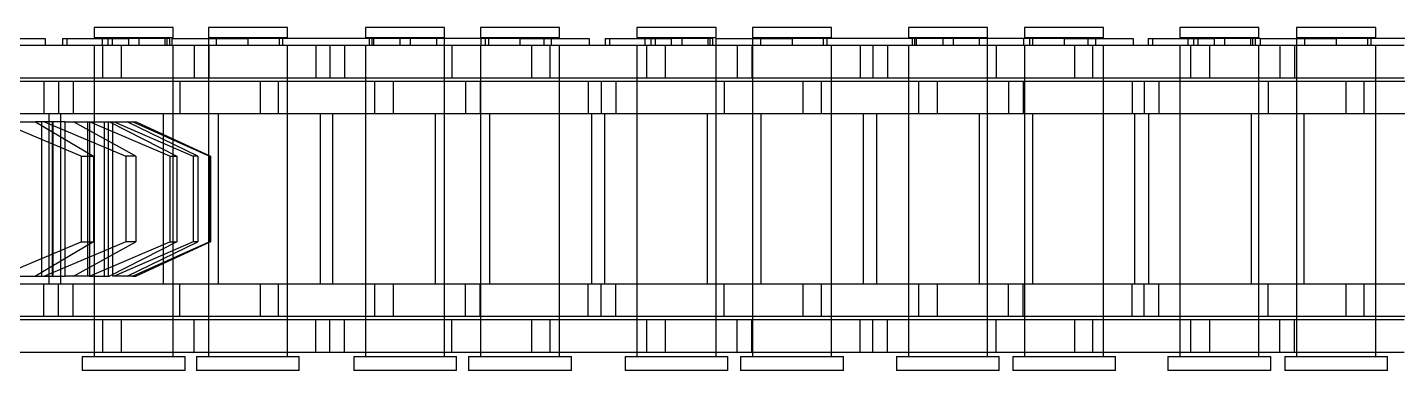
# Model space of a CAD drawing. Header units: metres. Extents: x 0 to 21025, y 0 to 14850.
# Drawn here: x 2148.9 to 2212.8, y 9293.4 to 9309.4 of the extents above; entities that cross this region are included whole.
import ezdxf

# ---------------------------------------------------------------- set-up
doc = ezdxf.new("R2010")
doc.units = ezdxf.units.M
doc.header["$LTSCALE"] = 25
doc.linetypes.add('HIDDEN2', pattern=[4.7625, 3.175, -1.5875])
doc.layers.add('ST1', color=7, linetype='HIDDEN2')

msp = doc.modelspace()

# ---------------------------------------------------------------- linework, layer by layer
at = {"layer": 'ST1'}
for p, q in [((2155.69, 9309.384), (2152, 9309.384)), ((2152, 9309.384), (2152, 9308.91)), ((2155.69, 9308.91), (2155.69, 9309.384)), ((2161.024, 9309.384), (2157.334, 9309.384)), ((2157.334, 9309.384), (2157.334, 9308.91)), ((2161.024, 9308.91), (2161.024, 9309.384)), ((2168.36, 9309.384), (2164.67, 9309.384)), ((2164.67, 9309.384), (2164.67, 9308.91)), ((2168.36, 9308.91), (2168.36, 9309.384)), ((2173.724, 9309.384), (2170.034, 9309.384)), ((2170.034, 9309.384), (2170.034, 9308.91)), ((2173.724, 9308.91), (2173.724, 9309.384)), ((2181.03, 9309.384), (2177.34, 9309.384)), ((2177.34, 9309.384), (2177.34, 9308.91)), ((2181.03, 9308.91), (2181.03, 9309.384)), ((2186.424, 9309.384), (2182.734, 9309.384)), ((2182.734, 9309.384), (2182.734, 9308.91)), ((2186.424, 9308.91), (2186.424, 9309.384)), ((2193.7, 9309.384), (2190.01, 9309.384)), ((2190.01, 9309.384), (2190.01, 9308.91)), ((2193.7, 9308.91), (2193.7, 9309.384)), ((2199.124, 9309.384), (2195.434, 9309.384)), ((2195.434, 9309.384), (2195.434, 9308.91)), ((2199.124, 9308.91), (2199.124, 9309.384)), ((2206.37, 9309.384), (2202.68, 9309.384)), ((2202.68, 9309.384), (2202.68, 9308.91)), ((2206.37, 9308.91), (2206.37, 9309.384)), ((2211.824, 9309.384), (2208.134, 9309.384)), ((2208.134, 9309.384), (2208.134, 9308.91)), ((2211.824, 9308.91), (2211.824, 9309.384)), ((2152.399, 9308.541), (2143.304, 9308.541)), ((2146.479, 9308.873), (2149.71, 9308.873)), ((2149.71, 9308.873), (2149.71, 9308.541)), ((2150.521, 9308.873), (2150.521, 9308.541)), ((2150.521, 9308.873), (2153.601, 9308.873)), ((2150.723, 9308.873), (2150.723, 9308.541)), ((2152, 9308.91), (2155.686, 9308.91)), ((2152, 9308.541), (2152, 9307.021)), ((2152, 9308.541), (2152, 9294.042)), ((2152.369, 9308.91), (2152.369, 9308.541)), ((2153.259, 9308.541), (2152.399, 9308.541)), ((2152.399, 9307.021), (2152.399, 9308.541)), ((2152.64, 9308.873), (2152.64, 9308.541)), ((2152.842, 9308.873), (2152.842, 9308.541)), ((2162.354, 9308.541), (2153.259, 9308.541)), ((2153.259, 9308.541), (2153.259, 9307.021)), ((2153.601, 9308.873), (2153.601, 9308.541)), ((2155.521, 9308.873), (2153.601, 9308.873)), ((2154.089, 9308.873), (2154.089, 9308.541)), ((2155.321, 9308.541), (2155.321, 9308.91)), ((2155.4, 9308.873), (2155.4, 9308.541)), ((2155.521, 9308.873), (2155.521, 9308.541)), ((2155.627, 9308.873), (2159.179, 9308.873)), ((2155.627, 9308.873), (2155.627, 9308.541)), ((2155.686, 9308.91), (2155.69, 9308.91)), ((2155.69, 9307.021), (2155.69, 9308.541)), ((2155.69, 9294.042), (2155.69, 9308.541)), ((2156.67, 9308.541), (2156.67, 9307.021)), ((2157.334, 9308.91), (2161.024, 9308.91)), ((2157.334, 9308.873), (2157.334, 9307.021)), ((2157.334, 9308.541), (2157.334, 9294.042)), ((2157.356, 9308.541), (2157.356, 9307.021)), ((2157.703, 9308.91), (2157.703, 9308.541)), ((2159.179, 9308.873), (2159.179, 9308.541)), ((2171.879, 9308.873), (2159.179, 9308.873)), ((2160.655, 9308.541), (2160.655, 9308.91)), ((2160.798, 9308.873), (2160.798, 9308.541)), ((2161.024, 9307.021), (2161.024, 9308.541)), ((2161.024, 9294.042), (2161.024, 9308.541)), ((2162.354, 9308.541), (2162.354, 9307.021)), ((2168.704, 9308.541), (2162.354, 9308.541)), ((2163.005, 9308.541), (2163.005, 9307.021)), ((2163.691, 9308.541), (2163.691, 9307.021)), ((2164.67, 9308.91), (2168.356, 9308.91)), ((2164.67, 9308.541), (2164.67, 9307.021)), ((2164.67, 9308.541), (2164.67, 9294.042)), ((2164.839, 9308.873), (2164.839, 9308.541)), ((2164.961, 9308.873), (2164.961, 9308.541)), ((2165.039, 9308.91), (2165.039, 9308.541)), ((2166.271, 9308.873), (2166.271, 9308.541)), ((2166.759, 9308.873), (2166.759, 9308.541)), ((2167.991, 9308.541), (2167.991, 9308.91)), ((2168.356, 9308.91), (2168.36, 9308.91)), ((2168.36, 9307.021), (2168.36, 9308.873)), ((2168.36, 9294.042), (2168.36, 9308.541)), ((2168.704, 9308.541), (2168.704, 9307.021)), ((2177.799, 9308.541), (2168.704, 9308.541)), ((2170.034, 9308.91), (2173.724, 9308.91)), ((2170.034, 9308.541), (2170.034, 9307.021)), ((2170.034, 9308.541), (2170.034, 9294.042)), ((2170.067, 9308.541), (2170.067, 9308.873)), ((2170.26, 9308.873), (2170.26, 9308.541)), ((2170.403, 9308.91), (2170.403, 9308.541)), ((2171.879, 9308.873), (2171.879, 9308.541)), ((2171.879, 9308.873), (2175.11, 9308.873)), ((2172.435, 9307.021), (2172.435, 9308.541)), ((2172.986, 9308.873), (2172.986, 9308.541)), ((2173.265, 9308.541), (2173.265, 9307.021)), ((2173.355, 9308.541), (2173.355, 9308.91)), ((2173.724, 9307.021), (2173.724, 9308.541)), ((2173.724, 9294.042), (2173.724, 9308.541)), ((2175.11, 9308.873), (2175.11, 9308.541)), ((2175.861, 9308.873), (2175.861, 9308.541)), ((2175.861, 9308.873), (2178.941, 9308.873)), ((2176.063, 9308.873), (2176.063, 9308.541)), ((2177.34, 9308.91), (2181.026, 9308.91)), ((2177.34, 9308.541), (2177.34, 9307.021)), ((2177.34, 9308.541), (2177.34, 9294.042)), ((2177.709, 9308.91), (2177.709, 9308.541)), ((2178.659, 9308.541), (2177.799, 9308.541)), ((2177.799, 9307.021), (2177.799, 9308.541)), ((2177.98, 9308.873), (2177.98, 9308.541)), ((2178.182, 9308.873), (2178.182, 9308.541)), ((2187.754, 9308.541), (2178.659, 9308.541)), ((2178.659, 9308.541), (2178.659, 9307.021)), ((2178.941, 9308.873), (2178.941, 9308.541)), ((2180.861, 9308.873), (2178.941, 9308.873)), ((2179.429, 9308.873), (2179.429, 9308.541)), ((2180.661, 9308.541), (2180.661, 9308.91)), ((2180.74, 9308.873), (2180.74, 9308.541)), ((2180.861, 9308.873), (2180.861, 9308.541)), ((2181.026, 9308.91), (2181.03, 9308.91)), ((2181.027, 9308.873), (2184.579, 9308.873)), ((2181.027, 9308.873), (2181.027, 9308.541)), ((2181.03, 9307.021), (2181.03, 9308.541)), ((2181.03, 9294.042), (2181.03, 9308.541)), ((2182.01, 9308.541), (2182.01, 9307.021)), ((2182.696, 9308.541), (2182.696, 9307.021)), ((2182.734, 9308.91), (2186.424, 9308.91)), ((2182.734, 9308.873), (2182.734, 9307.021)), ((2182.734, 9308.541), (2182.734, 9294.042)), ((2183.103, 9308.91), (2183.103, 9308.541)), ((2184.579, 9308.873), (2184.579, 9308.541)), ((2197.279, 9308.873), (2184.579, 9308.873)), ((2186.055, 9308.541), (2186.055, 9308.91)), ((2186.198, 9308.873), (2186.198, 9308.541)), ((2186.424, 9307.021), (2186.424, 9308.541)), ((2186.424, 9294.042), (2186.424, 9308.541)), ((2187.754, 9308.541), (2187.754, 9307.021)), ((2194.104, 9308.541), (2187.754, 9308.541)), ((2188.345, 9308.541), (2188.345, 9307.021)), ((2189.031, 9308.541), (2189.031, 9307.021)), ((2190.01, 9308.91), (2193.696, 9308.91)), ((2190.01, 9308.541), (2190.01, 9307.021)), ((2190.01, 9308.541), (2190.01, 9294.042)), ((2190.179, 9308.873), (2190.179, 9308.541)), ((2190.301, 9308.873), (2190.301, 9308.541)), ((2190.379, 9308.91), (2190.379, 9308.541)), ((2191.611, 9308.873), (2191.611, 9308.541)), ((2192.099, 9308.873), (2192.099, 9308.541)), ((2193.331, 9308.541), (2193.331, 9308.91)), ((2193.696, 9308.91), (2193.7, 9308.91)), ((2193.7, 9307.021), (2193.7, 9308.873)), ((2193.7, 9294.042), (2193.7, 9308.541)), ((2194.104, 9308.541), (2194.104, 9307.021)), ((2203.199, 9308.541), (2194.104, 9308.541)), ((2195.407, 9308.541), (2195.407, 9308.873)), ((2195.434, 9308.91), (2199.124, 9308.91)), ((2195.434, 9308.541), (2195.434, 9307.021)), ((2195.434, 9308.541), (2195.434, 9294.042)), ((2195.66, 9308.873), (2195.66, 9308.541)), ((2195.803, 9308.91), (2195.803, 9308.541)), ((2197.279, 9308.873), (2197.279, 9308.541)), ((2197.279, 9308.873), (2200.51, 9308.873)), ((2197.775, 9307.021), (2197.775, 9308.541)), ((2198.386, 9308.873), (2198.386, 9308.541)), ((2198.605, 9308.541), (2198.605, 9307.021)), ((2198.755, 9308.541), (2198.755, 9308.91)), ((2199.124, 9307.021), (2199.124, 9308.541)), ((2199.124, 9294.042), (2199.124, 9308.541)), ((2200.51, 9308.873), (2200.51, 9308.541)), ((2201.201, 9308.873), (2201.201, 9308.541)), ((2201.201, 9308.873), (2204.281, 9308.873)), ((2201.404, 9308.873), (2201.404, 9308.541)), ((2202.68, 9308.91), (2206.366, 9308.91)), ((2202.68, 9308.541), (2202.68, 9307.021)), ((2202.68, 9308.541), (2202.68, 9294.042)), ((2203.049, 9308.91), (2203.049, 9308.541)), ((2204.059, 9308.541), (2203.199, 9308.541)), ((2203.199, 9307.021), (2203.199, 9308.541)), ((2203.32, 9308.873), (2203.32, 9308.541)), ((2203.522, 9308.873), (2203.522, 9308.541)), ((2213.154, 9308.541), (2204.059, 9308.541)), ((2204.059, 9308.541), (2204.059, 9307.021)), ((2204.281, 9308.873), (2204.281, 9308.541)), ((2206.427, 9308.873), (2204.281, 9308.873)), ((2204.769, 9308.873), (2204.769, 9308.541)), ((2206.001, 9308.541), (2206.001, 9308.91)), ((2206.08, 9308.873), (2206.08, 9308.541)), ((2206.201, 9308.873), (2206.201, 9308.541)), ((2206.366, 9308.91), (2206.37, 9308.91)), ((2206.37, 9307.021), (2206.37, 9308.541)), ((2206.37, 9294.042), (2206.37, 9308.541)), ((2206.427, 9308.873), (2209.979, 9308.873)), ((2206.427, 9308.873), (2206.427, 9308.541)), ((2207.35, 9308.541), (2207.35, 9307.021)), ((2208.036, 9308.541), (2208.036, 9307.021)), ((2208.134, 9308.91), (2211.824, 9308.91)), ((2208.134, 9308.873), (2208.134, 9307.021)), ((2208.134, 9308.541), (2208.134, 9294.042)), ((2208.503, 9308.91), (2208.503, 9308.541)), ((2209.979, 9308.873), (2209.979, 9308.541)), ((2222.679, 9308.873), (2209.979, 9308.873)), ((2211.455, 9308.541), (2211.455, 9308.91)), ((2211.598, 9308.873), (2211.598, 9308.541)), ((2211.824, 9307.021), (2211.824, 9308.541)), ((2211.824, 9294.042), (2211.824, 9308.541)), ((2149.654, 9306.869), (2140.559, 9306.869)), ((2152.399, 9307.021), (2143.304, 9307.021)), ((2149.654, 9306.869), (2149.654, 9305.349)), ((2156.004, 9306.869), (2149.654, 9306.869)), ((2150.335, 9306.869), (2150.335, 9305.349)), ((2151.021, 9306.869), (2151.021, 9305.349)), ((2152, 9306.869), (2152, 9305.349)), ((2153.259, 9307.021), (2152.399, 9307.021)), ((2162.354, 9307.021), (2153.259, 9307.021)), ((2155.69, 9305.349), (2155.69, 9306.869)), ((2156.004, 9306.869), (2156.004, 9305.349)), ((2165.099, 9306.869), (2156.004, 9306.869)), ((2157.334, 9306.869), (2157.334, 9305.349)), ((2159.765, 9305.349), (2159.765, 9306.869)), ((2160.595, 9306.869), (2160.595, 9305.349)), ((2161.024, 9305.349), (2161.024, 9306.869)), ((2168.704, 9307.021), (2162.354, 9307.021)), ((2164.67, 9306.869), (2164.67, 9305.349)), ((2165.959, 9306.869), (2165.099, 9306.869)), ((2165.099, 9305.349), (2165.099, 9306.869)), ((2175.054, 9306.869), (2165.959, 9306.869)), ((2165.959, 9306.869), (2165.959, 9305.349)), ((2168.36, 9305.349), (2168.36, 9306.869)), ((2177.799, 9307.021), (2168.704, 9307.021)), ((2169.34, 9306.869), (2169.34, 9305.349)), ((2170.026, 9306.869), (2170.026, 9305.349)), ((2170.034, 9306.869), (2170.034, 9305.349)), ((2173.724, 9305.349), (2173.724, 9306.869)), ((2175.054, 9306.869), (2175.054, 9305.349)), ((2181.404, 9306.869), (2175.054, 9306.869)), ((2175.675, 9306.869), (2175.675, 9305.349)), ((2176.361, 9306.869), (2176.361, 9305.349)), ((2177.34, 9306.869), (2177.34, 9305.349)), ((2178.659, 9307.021), (2177.799, 9307.021)), ((2187.754, 9307.021), (2178.659, 9307.021)), ((2181.03, 9305.349), (2181.03, 9306.869)), ((2181.404, 9306.869), (2181.404, 9305.349)), ((2190.499, 9306.869), (2181.404, 9306.869)), ((2182.734, 9306.869), (2182.734, 9305.349)), ((2185.105, 9305.349), (2185.105, 9306.869)), ((2185.935, 9306.869), (2185.935, 9305.349)), ((2186.424, 9305.349), (2186.424, 9306.869)), ((2194.104, 9307.021), (2187.754, 9307.021)), ((2190.01, 9306.869), (2190.01, 9305.349)), ((2191.359, 9306.869), (2190.499, 9306.869)), ((2190.499, 9305.349), (2190.499, 9306.869)), ((2200.454, 9306.869), (2191.359, 9306.869)), ((2191.359, 9306.869), (2191.359, 9305.349)), ((2193.7, 9305.349), (2193.7, 9306.869)), ((2203.199, 9307.021), (2194.104, 9307.021)), ((2194.68, 9306.869), (2194.68, 9305.349)), ((2195.366, 9306.869), (2195.366, 9305.349)), ((2195.434, 9306.869), (2195.434, 9305.349)), ((2199.124, 9305.349), (2199.124, 9306.869)), ((2200.454, 9306.869), (2200.454, 9305.349)), ((2206.804, 9306.869), (2200.454, 9306.869)), ((2201.015, 9306.869), (2201.015, 9305.349)), ((2201.701, 9306.869), (2201.701, 9305.349)), ((2202.68, 9306.869), (2202.68, 9305.349)), ((2204.059, 9307.021), (2203.199, 9307.021)), ((2213.154, 9307.021), (2204.059, 9307.021)), ((2206.37, 9305.349), (2206.37, 9306.869)), ((2206.804, 9306.869), (2206.804, 9305.349)), ((2215.899, 9306.869), (2206.804, 9306.869)), ((2208.134, 9306.869), (2208.134, 9305.349)), ((2210.445, 9305.349), (2210.445, 9306.869)), ((2211.275, 9306.869), (2211.275, 9305.349)), ((2211.824, 9305.349), (2211.824, 9306.869)), ((2149.654, 9305.349), (2140.559, 9305.349)), ((2156.004, 9305.349), (2149.654, 9305.349)), ((2149.885, 9305.349), (2149.885, 9297.419)), ((2150.439, 9297.419), (2150.439, 9305.349)), ((2152, 9305.349), (2152, 9297.419)), ((2155.219, 9305.349), (2155.219, 9297.419)), ((2155.69, 9297.419), (2155.69, 9305.349)), ((2165.099, 9305.349), (2156.004, 9305.349)), ((2157.334, 9305.349), (2157.334, 9297.419)), ((2157.805, 9297.419), (2157.805, 9305.349)), ((2161.024, 9297.419), (2161.024, 9305.349)), ((2162.555, 9305.349), (2162.555, 9297.419)), ((2163.139, 9297.419), (2163.139, 9305.349)), ((2164.67, 9305.349), (2164.67, 9297.419)), ((2165.959, 9305.349), (2165.099, 9305.349)), ((2175.054, 9305.349), (2165.959, 9305.349)), ((2167.919, 9305.349), (2167.919, 9297.419)), ((2168.36, 9297.419), (2168.36, 9305.349)), ((2170.034, 9305.349), (2170.034, 9297.419)), ((2170.475, 9297.419), (2170.475, 9305.349)), ((2173.724, 9297.419), (2173.724, 9305.349)), ((2181.404, 9305.349), (2175.054, 9305.349)), ((2175.225, 9305.349), (2175.225, 9297.419)), ((2175.839, 9297.419), (2175.839, 9305.349)), ((2177.34, 9305.349), (2177.34, 9297.419)), ((2180.619, 9305.349), (2180.619, 9297.419)), ((2181.03, 9297.419), (2181.03, 9305.349)), ((2190.499, 9305.349), (2181.404, 9305.349)), ((2182.734, 9305.349), (2182.734, 9297.419)), ((2183.145, 9297.419), (2183.145, 9305.349)), ((2186.424, 9297.419), (2186.424, 9305.349)), ((2187.895, 9305.349), (2187.895, 9297.419)), ((2188.539, 9297.419), (2188.539, 9305.349)), ((2190.01, 9305.349), (2190.01, 9297.419)), ((2191.359, 9305.349), (2190.499, 9305.349)), ((2200.454, 9305.349), (2191.359, 9305.349)), ((2193.319, 9305.349), (2193.319, 9297.419)), ((2193.7, 9297.419), (2193.7, 9305.349)), ((2195.434, 9305.349), (2195.434, 9297.419)), ((2195.815, 9297.419), (2195.815, 9305.349)), ((2199.124, 9297.419), (2199.124, 9305.349)), ((2206.804, 9305.349), (2200.454, 9305.349)), ((2200.565, 9305.349), (2200.565, 9297.419)), ((2201.239, 9297.419), (2201.239, 9305.349)), ((2202.68, 9305.349), (2202.68, 9297.419)), ((2206.019, 9305.349), (2206.019, 9297.419)), ((2206.37, 9297.419), (2206.37, 9305.349)), ((2215.899, 9305.349), (2206.804, 9305.349)), ((2208.134, 9305.349), (2208.134, 9297.419)), ((2208.485, 9297.419), (2208.485, 9305.349)), ((2211.824, 9297.419), (2211.824, 9305.349)), ((2151.387, 9303.384), (2147.587, 9304.984)), ((2147.587, 9304.984), (2149.263, 9304.984)), ((2149.263, 9304.984), (2151.969, 9303.384)), ((2150.627, 9304.984), (2149.263, 9304.984)), ((2149.539, 9304.984), (2149.539, 9297.784)), ((2149.683, 9304.984), (2153.477, 9303.384)), ((2150.035, 9304.984), (2150.035, 9297.784)), ((2150.072, 9304.984), (2150.072, 9297.784)), ((2150.627, 9304.984), (2150.627, 9297.784)), ((2150.627, 9304.984), (2151.786, 9304.984)), ((2153.948, 9303.384), (2151.041, 9304.984)), ((2151.695, 9304.984), (2151.695, 9297.784)), ((2155.537, 9303.384), (2151.786, 9304.984)), ((2151.786, 9304.984), (2152.724, 9304.984)), ((2151.786, 9304.984), (2151.786, 9297.784)), ((2152.474, 9304.984), (2152.474, 9297.784)), ((2152.661, 9304.984), (2152.661, 9297.784)), ((2152.661, 9304.984), (2153.792, 9304.984)), ((2152.724, 9304.984), (2155.863, 9303.384)), ((2152.854, 9304.984), (2152.854, 9297.784)), ((2152.937, 9304.984), (2156.629, 9303.384)), ((2156.839, 9303.384), (2153.541, 9304.984)), ((2157.374, 9303.384), (2153.792, 9304.984)), ((2153.792, 9304.984), (2153.962, 9304.984)), ((2153.962, 9304.984), (2157.433, 9303.384)), ((2151.387, 9303.384), (2151.387, 9299.384)), ((2151.387, 9303.384), (2151.969, 9303.384)), ((2151.969, 9303.384), (2151.969, 9299.384)), ((2153.948, 9303.384), (2153.477, 9303.384)), ((2153.477, 9303.384), (2153.477, 9299.384)), ((2153.948, 9303.384), (2153.948, 9299.384)), ((2155.537, 9303.384), (2155.537, 9299.384)), ((2155.537, 9303.384), (2155.863, 9303.384)), ((2155.863, 9303.384), (2155.863, 9299.384)), ((2156.839, 9303.384), (2156.629, 9303.384)), ((2156.629, 9303.384), (2156.629, 9299.384)), ((2156.839, 9303.384), (2156.839, 9299.384)), ((2157.374, 9303.384), (2157.374, 9299.384)), ((2157.374, 9303.384), (2157.433, 9303.384)), ((2157.433, 9303.384), (2157.433, 9299.384)), ((2147.587, 9297.784), (2151.387, 9299.384)), ((2151.969, 9299.384), (2149.263, 9297.784)), ((2153.477, 9299.384), (2149.683, 9297.784)), ((2151.041, 9297.784), (2153.948, 9299.384)), ((2151.387, 9299.384), (2151.969, 9299.384)), ((2151.786, 9297.784), (2155.537, 9299.384)), ((2155.863, 9299.384), (2152.724, 9297.784)), ((2156.629, 9299.384), (2152.937, 9297.784)), ((2153.948, 9299.384), (2153.477, 9299.384)), ((2153.541, 9297.784), (2156.839, 9299.384)), ((2153.792, 9297.784), (2157.374, 9299.384)), ((2157.433, 9299.384), (2153.962, 9297.784)), ((2155.537, 9299.384), (2155.863, 9299.384)), ((2156.839, 9299.384), (2156.629, 9299.384)), ((2157.374, 9299.384), (2157.433, 9299.384)), ((2147.587, 9297.784), (2149.263, 9297.784)), ((2149.263, 9297.784), (2150.627, 9297.784)), ((2151.786, 9297.784), (2150.627, 9297.784)), ((2151.786, 9297.784), (2152.724, 9297.784)), ((2153.792, 9297.784), (2152.854, 9297.784)), ((2153.792, 9297.784), (2153.962, 9297.784)), ((2149.654, 9297.419), (2140.559, 9297.419)), ((2149.654, 9295.899), (2149.654, 9297.419)), ((2156.004, 9297.419), (2149.654, 9297.419)), ((2150.335, 9295.899), (2150.335, 9297.419)), ((2151.021, 9295.899), (2151.021, 9297.419)), ((2152, 9297.419), (2152, 9295.899)), ((2155.69, 9295.899), (2155.69, 9297.419)), ((2156.004, 9295.899), (2156.004, 9297.419)), ((2165.099, 9297.419), (2156.004, 9297.419)), ((2157.334, 9297.419), (2157.334, 9295.899)), ((2159.765, 9295.899), (2159.765, 9297.419)), ((2160.595, 9297.419), (2160.595, 9295.899)), ((2161.024, 9295.899), (2161.024, 9297.419)), ((2164.67, 9297.419), (2164.67, 9295.899)), ((2165.959, 9297.419), (2165.099, 9297.419)), ((2165.099, 9295.899), (2165.099, 9297.419)), ((2175.054, 9297.419), (2165.959, 9297.419)), ((2165.959, 9297.419), (2165.959, 9295.899)), ((2168.36, 9295.899), (2168.36, 9297.419)), ((2169.34, 9295.899), (2169.34, 9297.419)), ((2170.026, 9295.899), (2170.026, 9297.419)), ((2170.034, 9297.419), (2170.034, 9295.899)), ((2173.724, 9295.899), (2173.724, 9297.419)), ((2175.054, 9295.899), (2175.054, 9297.419)), ((2181.404, 9297.419), (2175.054, 9297.419)), ((2175.675, 9295.899), (2175.675, 9297.419)), ((2176.361, 9295.899), (2176.361, 9297.419)), ((2177.34, 9297.419), (2177.34, 9295.899)), ((2181.03, 9295.899), (2181.03, 9297.419)), ((2181.404, 9295.899), (2181.404, 9297.419)), ((2190.499, 9297.419), (2181.404, 9297.419)), ((2182.734, 9297.419), (2182.734, 9295.899)), ((2185.105, 9295.899), (2185.105, 9297.419)), ((2185.935, 9297.419), (2185.935, 9295.899)), ((2186.424, 9295.899), (2186.424, 9297.419)), ((2190.01, 9297.419), (2190.01, 9295.899)), ((2191.359, 9297.419), (2190.499, 9297.419)), ((2190.499, 9295.899), (2190.499, 9297.419)), ((2200.454, 9297.419), (2191.359, 9297.419)), ((2191.359, 9297.419), (2191.359, 9295.899)), ((2193.7, 9295.899), (2193.7, 9297.419)), ((2194.68, 9295.899), (2194.68, 9297.419)), ((2195.366, 9295.899), (2195.366, 9297.419)), ((2195.434, 9297.419), (2195.434, 9295.899)), ((2199.124, 9295.899), (2199.124, 9297.419)), ((2200.454, 9295.899), (2200.454, 9297.419)), ((2206.804, 9297.419), (2200.454, 9297.419)), ((2201.015, 9295.899), (2201.015, 9297.419)), ((2201.701, 9295.899), (2201.701, 9297.419)), ((2202.68, 9297.419), (2202.68, 9295.899)), ((2206.37, 9295.899), (2206.37, 9297.419)), ((2206.804, 9295.899), (2206.804, 9297.419)), ((2215.899, 9297.419), (2206.804, 9297.419)), ((2208.134, 9297.419), (2208.134, 9295.899)), ((2210.445, 9295.899), (2210.445, 9297.419)), ((2211.275, 9297.419), (2211.275, 9295.899)), ((2211.824, 9295.899), (2211.824, 9297.419)), ((2149.654, 9295.899), (2140.559, 9295.899)), ((2152.399, 9295.747), (2143.304, 9295.747)), ((2156.004, 9295.899), (2149.654, 9295.899)), ((2152, 9295.747), (2152, 9294.227)), ((2153.259, 9295.747), (2152.399, 9295.747)), ((2152.399, 9294.227), (2152.399, 9295.747)), ((2162.354, 9295.747), (2153.259, 9295.747)), ((2153.259, 9295.747), (2153.259, 9294.227)), ((2155.69, 9294.227), (2155.69, 9295.747)), ((2165.099, 9295.899), (2156.004, 9295.899)), ((2156.67, 9294.227), (2156.67, 9295.747)), ((2157.334, 9295.747), (2157.334, 9294.227)), ((2157.356, 9294.227), (2157.356, 9295.747)), ((2161.024, 9294.227), (2161.024, 9295.747)), ((2162.354, 9294.227), (2162.354, 9295.747)), ((2168.704, 9295.747), (2162.354, 9295.747)), ((2163.005, 9294.227), (2163.005, 9295.747)), ((2163.691, 9294.227), (2163.691, 9295.747)), ((2164.67, 9295.747), (2164.67, 9294.227)), ((2165.959, 9295.899), (2165.099, 9295.899)), ((2175.054, 9295.899), (2165.959, 9295.899)), ((2168.36, 9294.227), (2168.36, 9295.747)), ((2168.704, 9294.227), (2168.704, 9295.747)), ((2177.799, 9295.747), (2168.704, 9295.747)), ((2170.034, 9295.747), (2170.034, 9294.227)), ((2172.435, 9294.227), (2172.435, 9295.747)), ((2173.265, 9295.747), (2173.265, 9294.227)), ((2173.724, 9294.227), (2173.724, 9295.747)), ((2181.404, 9295.899), (2175.054, 9295.899)), ((2177.34, 9295.747), (2177.34, 9294.227)), ((2178.659, 9295.747), (2177.799, 9295.747)), ((2177.799, 9294.227), (2177.799, 9295.747)), ((2187.754, 9295.747), (2178.659, 9295.747)), ((2178.659, 9295.747), (2178.659, 9294.227)), ((2181.03, 9294.227), (2181.03, 9295.747)), ((2190.499, 9295.899), (2181.404, 9295.899)), ((2182.01, 9294.227), (2182.01, 9295.747)), ((2182.696, 9294.227), (2182.696, 9295.747)), ((2182.734, 9295.747), (2182.734, 9294.227)), ((2186.424, 9294.227), (2186.424, 9295.747)), ((2187.754, 9294.227), (2187.754, 9295.747)), ((2194.104, 9295.747), (2187.754, 9295.747)), ((2188.345, 9294.227), (2188.345, 9295.747)), ((2189.031, 9294.227), (2189.031, 9295.747)), ((2190.01, 9295.747), (2190.01, 9294.227)), ((2191.359, 9295.899), (2190.499, 9295.899)), ((2200.454, 9295.899), (2191.359, 9295.899)), ((2193.7, 9294.227), (2193.7, 9295.747)), ((2194.104, 9294.227), (2194.104, 9295.747)), ((2203.199, 9295.747), (2194.104, 9295.747)), ((2195.434, 9295.747), (2195.434, 9294.227)), ((2197.775, 9294.227), (2197.775, 9295.747)), ((2198.605, 9295.747), (2198.605, 9294.227)), ((2199.124, 9294.227), (2199.124, 9295.747)), ((2206.804, 9295.899), (2200.454, 9295.899)), ((2202.68, 9295.747), (2202.68, 9294.227)), ((2204.059, 9295.747), (2203.199, 9295.747)), ((2203.199, 9294.227), (2203.199, 9295.747)), ((2213.154, 9295.747), (2204.059, 9295.747)), ((2204.059, 9295.747), (2204.059, 9294.227)), ((2206.37, 9294.227), (2206.37, 9295.747)), ((2215.899, 9295.899), (2206.804, 9295.899)), ((2207.35, 9294.227), (2207.35, 9295.747)), ((2208.036, 9294.227), (2208.036, 9295.747)), ((2208.134, 9295.747), (2208.134, 9294.227)), ((2211.824, 9294.227), (2211.824, 9295.747)), ((2152.399, 9294.227), (2143.304, 9294.227)), ((2151.447, 9294.042), (2156.244, 9294.042)), ((2151.447, 9294.042), (2151.447, 9293.384)), ((2153.259, 9294.227), (2152.399, 9294.227)), ((2162.354, 9294.227), (2153.259, 9294.227)), ((2156.244, 9293.384), (2156.244, 9294.042)), ((2156.78, 9294.042), (2161.577, 9294.042)), ((2156.78, 9294.042), (2156.78, 9293.384)), ((2161.577, 9293.384), (2161.577, 9294.042)), ((2168.704, 9294.227), (2162.354, 9294.227)), ((2164.117, 9294.042), (2168.914, 9294.042)), ((2164.117, 9294.042), (2164.117, 9293.384)), ((2177.799, 9294.227), (2168.704, 9294.227)), ((2168.914, 9293.384), (2168.914, 9294.042)), ((2169.48, 9294.042), (2174.277, 9294.042)), ((2169.48, 9294.042), (2169.48, 9293.384)), ((2174.277, 9293.384), (2174.277, 9294.042)), ((2176.787, 9294.042), (2181.584, 9294.042)), ((2176.787, 9294.042), (2176.787, 9293.384)), ((2178.659, 9294.227), (2177.799, 9294.227)), ((2187.754, 9294.227), (2178.659, 9294.227)), ((2181.584, 9293.384), (2181.584, 9294.042)), ((2182.18, 9294.042), (2186.977, 9294.042)), ((2182.18, 9294.042), (2182.18, 9293.384)), ((2186.977, 9293.384), (2186.977, 9294.042)), ((2194.104, 9294.227), (2187.754, 9294.227)), ((2189.457, 9294.042), (2194.254, 9294.042)), ((2189.457, 9294.042), (2189.457, 9293.384)), ((2203.199, 9294.227), (2194.104, 9294.227)), ((2194.254, 9293.384), (2194.254, 9294.042)), ((2194.88, 9294.042), (2199.677, 9294.042)), ((2194.88, 9294.042), (2194.88, 9293.384)), ((2199.677, 9293.384), (2199.677, 9294.042)), ((2202.127, 9294.042), (2206.924, 9294.042)), ((2202.127, 9294.042), (2202.127, 9293.384)), ((2204.059, 9294.227), (2203.199, 9294.227)), ((2213.154, 9294.227), (2204.059, 9294.227)), ((2206.924, 9293.384), (2206.924, 9294.042)), ((2207.58, 9294.042), (2212.377, 9294.042)), ((2207.58, 9294.042), (2207.58, 9293.384)), ((2212.377, 9293.384), (2212.377, 9294.042)), ((2156.244, 9293.384), (2151.447, 9293.384)), ((2161.577, 9293.384), (2156.78, 9293.384)), ((2168.914, 9293.384), (2164.117, 9293.384)), ((2174.277, 9293.384), (2169.48, 9293.384)), ((2181.584, 9293.384), (2176.787, 9293.384)), ((2186.977, 9293.384), (2182.18, 9293.384)), ((2194.254, 9293.384), (2189.457, 9293.384)), ((2199.677, 9293.384), (2194.88, 9293.384)), ((2206.924, 9293.384), (2202.127, 9293.384)), ((2212.377, 9293.384), (2207.58, 9293.384))]:
    msp.add_line(p, q, dxfattribs=at)

doc.saveas('drawing.dxf')
